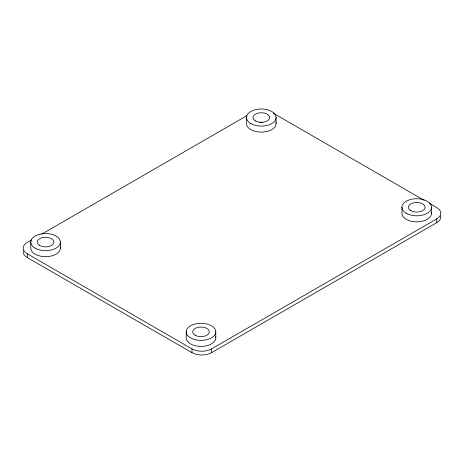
<?xml version="1.0" encoding="UTF-8"?>
<svg xmlns="http://www.w3.org/2000/svg" width="464" height="464" viewBox="0 0 464 464"><rect width="100%" height="100%" fill="white"/><g stroke="black" fill="none" stroke-linecap="round" stroke-linejoin="round"><path stroke-width="0.7" d="M31.651 239.934L27.26 242.469A13.868 8.004 0 0 0 27.26 253.791L27.26 257.566L191.974 352.663A13.868 8.004 0 0 0 211.584 352.663L436.74 222.668A13.868 8.004 0 0 0 440.684 215.963M41.685 234.14L246.767 115.733M27.26 253.791L191.974 348.887A13.868 8.004 0 0 0 211.584 348.887L436.74 218.898A13.868 8.004 0 0 0 436.74 207.57L429.223 203.232M273.279 113.199L424.212 200.344M436.74 218.898L436.74 222.668M431.526 207.269L431.526 213.312M401.94 207.269L401.94 213.312A14.79 8.538 0 0 0 417.699 221.833A14.79 8.538 0 0 0 431.398 212.193M276.097 117.537L276.097 123.575M246.512 117.537L246.512 123.575A14.79 8.538 0 0 0 262.27 132.095A14.79 8.538 0 0 0 275.97 122.461M215.789 331.824A14.79 8.538 0 0 1 193.598 339.225A14.79 8.538 0 0 1 193.598 324.429A14.79 8.538 0 0 1 215.789 331.824L215.789 337.867M211.584 348.887L211.584 352.663M191.974 348.887L191.974 352.663M186.203 331.824L186.203 337.867A14.79 8.538 0 0 0 201.962 346.388A14.79 8.538 0 0 0 215.661 336.748M60.361 242.092L60.361 248.13M30.775 242.092L30.775 248.13A14.79 8.538 0 0 0 46.533 256.65A14.79 8.538 0 0 0 60.233 247.016M27.26 257.566A13.868 8.004 0 0 1 23.316 250.856M259.857 122.618A8.323 4.802 0 0 1 262.752 122.618M39.684 245.485A8.323 4.802 0 0 0 53.604 243.333A8.323 4.802 0 0 0 43.413 237.452A8.323 4.802 0 0 0 39.684 245.485M195.112 335.223A8.323 4.802 0 0 0 209.032 333.071A8.323 4.802 0 0 0 198.841 327.184A8.323 4.802 0 0 0 195.112 335.223M255.42 120.93A8.323 4.802 0 0 0 269.34 118.778A8.323 4.802 0 0 0 259.15 112.897A8.323 4.802 0 0 0 255.42 120.93M410.849 210.668A8.323 4.802 0 0 0 424.769 208.516A8.323 4.802 0 0 0 414.578 202.629A8.323 4.802 0 0 0 410.849 210.668M35.107 248.13A14.79 8.538 0 0 0 59.856 244.302A14.79 8.538 0 0 0 41.737 233.839A14.79 8.538 0 0 0 35.107 248.13M406.273 213.312A14.79 8.538 0 0 0 431.021 209.479A14.79 8.538 0 0 0 412.902 199.021A14.79 8.538 0 0 0 406.273 213.312M250.844 123.575A14.79 8.538 0 0 0 275.593 119.747A14.79 8.538 0 0 0 257.474 109.284A14.79 8.538 0 0 0 250.844 123.575"/></g></svg>
